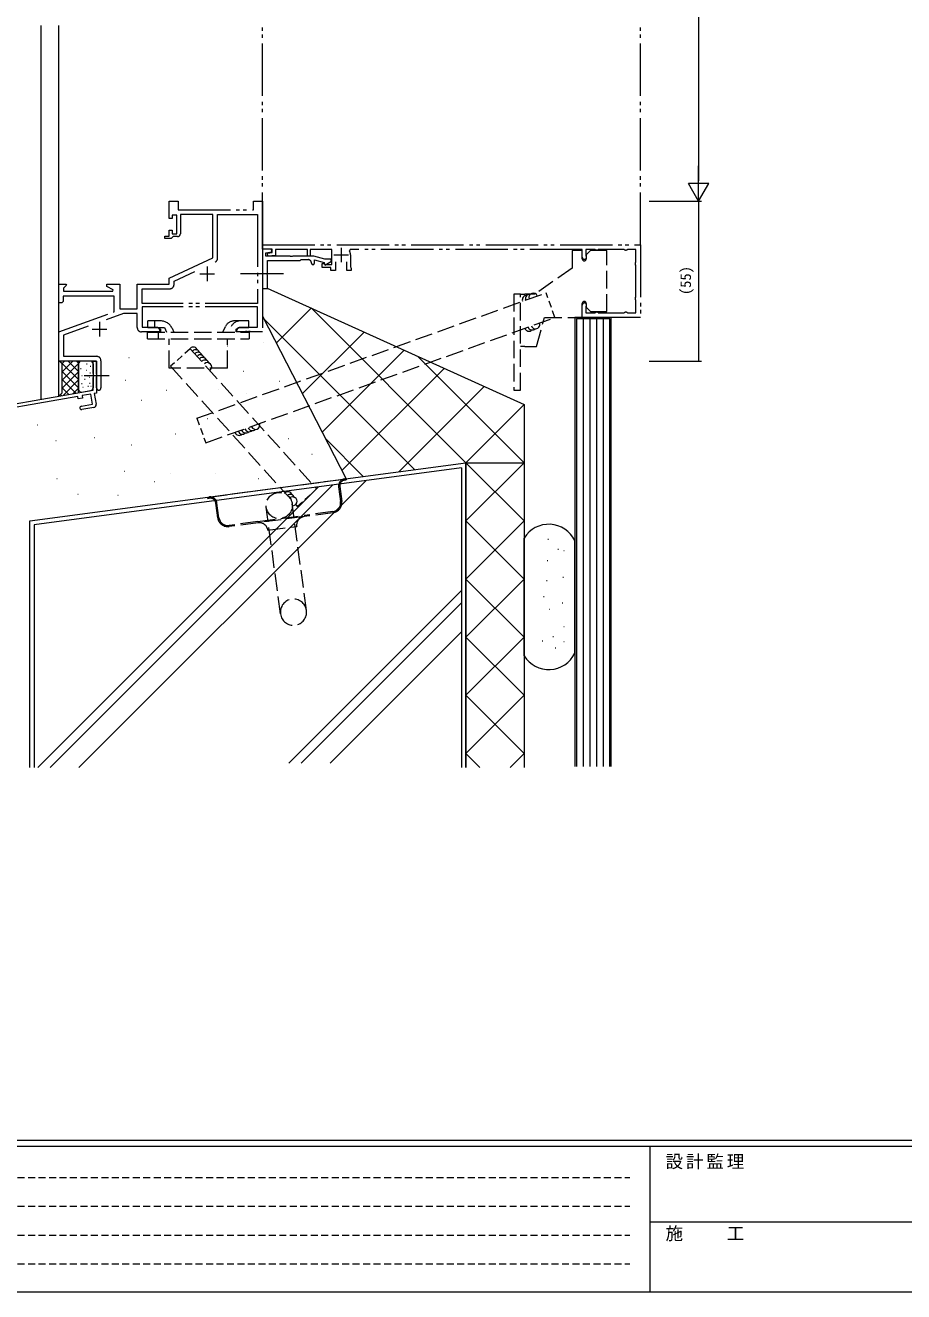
# Model space of a CAD drawing. Units: millimetres, scale not verified. Extents: x -594 to 539, y -420 to 386.
# Drawn here: x -436.8 to -134.7, y -420 to 15.7 of the extents above; entities that cross this region are included whole.
import ezdxf
from ezdxf.enums import TextEntityAlignment as Align

# ---------------------------------------------------------------- set-up
doc = ezdxf.new("R2010")
doc.units = ezdxf.units.MM
doc.header["$LTSCALE"] = 2
for name, pattern in [('CHAIN2', [12, 9, -1, 1, -1]), ('DASHED1', [1.8, 1.2, -0.6]), ('DASHED3', [4, 3, -1]), ('DOUBLE_CHAIN2', [12.8, 9, -1, 0.6, -0.6, 0.6, -1])]:
    doc.linetypes.add(name, pattern=pattern)
for name, color, linetype, lineweight in [('0-1_YKK_ZWAK', 7, 'Continuous', 9), ('0-3_YKK_12', 2, 'Continuous', 9), ('0-4_YSS_K', 3, 'Continuous', 9), ('0-5_YKK_D', 6, 'Continuous', 9), ('0-6_YKK_13', 4, 'DASHED3', 9), ('0-7_YKK_11', 7, 'DOUBLE_CHAIN2', 9)]:
    doc.layers.add(name, color=color, linetype=linetype, lineweight=lineweight)
doc.styles.add('ＭＳ ゴシック', font='')
doc.styles.get('ＭＳ ゴシック').set_extended_font_data('MS Gothic')

msp = doc.modelspace()

# ---------------------------------------------------------------- linework, layer by layer
at = {"layer": '0-1_YKK_ZWAK'}
for p, q in [((510, -368), (-590, -368)), ((456, -370), (-590, -370)), ((-222, -370), (-222, -420)), ((-222, -395.999), (-38, -395.999)), ((-590, -420), (456, -420))]:
    msp.add_line(p, q, dxfattribs=at)
at = {"layer": '0-1_YKK_ZWAK', "linetype": 'DASHED1'}
for p, q in [((-583.43, -380.732), (-228.87, -380.732)), ((-583.43, -390.63), (-228.87, -390.63)), ((-583.43, -400.528), (-228.87, -400.528)), ((-583.43, -410.426), (-228.87, -410.426))]:
    msp.add_line(p, q, dxfattribs=at)
at = {"layer": '0-3_YKK_12'}
for p, q in [((-431.278, -112.982), (-431.278, 15.625)), ((-425.278, -111.924), (-425.278, 15.625))]:
    msp.add_line(p, q, dxfattribs=at)
at = {"layer": '0-3_YKK_12', "linetype": 'DOUBLE_CHAIN2'}
for p, q in [((-425.278, -111.924), (-425.278, 15.625)), ((-355.278, -59.843), (-355.278, 15.625)), ((-225.278, -59.843), (-225.278, 15.625))]:
    msp.add_line(p, q, dxfattribs=at)
at = {"layer": '0-3_YKK_12', "linetype": 'CHAIN2'}
msp.add_line((-347.955, -69.843), (-362.772, -69.843), dxfattribs=at)
at = {"layer": '0-4_YSS_K', "linetype": 'DASHED3'}
for p, q in [((-377.779, -119.514), (-257.716, -76.373)), ((-374.736, -127.984), (-254.672, -84.843)), ((-380.144, -95.594), (-336.599, -143.806)), ((-386.823, -101.627), (-343.278, -149.839))]:
    msp.add_line(p, q, dxfattribs=at)
at = {"layer": '0-4_YSS_K'}
for p, q in [((-353.566, -74.755), (-265.278, -114.843)), ((-338.452, -81.618), (-350.491, -93.656)), ((-338.542, -81.577), (-285.278, -134.842)), ((-355.279, -84.343), (-326.489, -140.34)), ((-354.748, -85.371), (-302.925, -137.196)), ((-244.98, -85.343), (-244.981, -239.355)), ((-242.68, -85.343), (-242.681, -239.355)), ((-240.38, -85.343), (-240.381, -239.355)), ((-238.08, -85.343), (-238.081, -239.355)), ((-320.297, -89.861), (-341.527, -111.091)), ((-367.357, -94.548), (-367.257, -94.548)), ((-354.817, -93.295), (-354.717, -93.295)), ((-425.19, -99.756), (-424.278, -100.668)), ((-424.869, -99.843), (-418.478, -106.234)), ((-424.278, -100.845), (-423.277, -99.843)), ((-424.278, -103.673), (-420.448, -99.843)), ((-422.041, -99.843), (-418.478, -103.406)), ((-419.212, -99.843), (-418.478, -100.577)), ((-418.478, -110.725), (-418.478, -99.843)), ((-414.478, -99.843), (-417.478, -99.843)), ((-401.213, -98.62), (-401.113, -98.62)), ((-306.542, -96.107), (-334.736, -124.299)), ((-301.91, -98.21), (-265.278, -134.843)), ((-424.278, -100.668), (-424.278, -110.924)), ((-424.278, -106.502), (-418.478, -100.702)), ((-424.278, -103.263), (-418.478, -109.063)), ((-424.278, -109.33), (-418.478, -103.53)), ((-418.478, -100.843), (-418.478, -109.549)), ((-417.774, -102.365), (-417.574, -102.365)), ((-415.9, -102.946), (-415.7, -102.946)), ((-415.771, -100.814), (-415.571, -100.814)), ((-414.543, -103.851), (-414.343, -103.851)), ((-414.479, -101.654), (-414.279, -101.654)), ((-413.478, -100.843), (-413.478, -109.005)), ((-361.714, -103.319), (-361.614, -103.319)), ((-292.788, -102.352), (-327.945, -137.508)), ((-424.278, -106.091), (-419.469, -110.9)), ((-423.78, -111.66), (-418.478, -106.358)), ((-417.45, -107.533), (-417.25, -107.533)), ((-417.386, -104.755), (-417.186, -104.755)), ((-417.063, -108.825), (-416.863, -108.825)), ((-416.417, -106.047), (-416.217, -106.047)), ((-415.318, -104.884), (-415.118, -104.884)), ((-415.254, -108.438), (-415.054, -108.438)), ((-414.866, -105.337), (-414.666, -105.337)), ((-414.737, -107.404), (-414.537, -107.404)), ((-414.285, -108.438), (-414.085, -108.438)), ((-402.467, -106.452), (-402.367, -106.452)), ((-349.488, -106.765), (-349.388, -106.765)), ((-279.033, -108.598), (-308.356, -137.92)), ((-424.278, -110.924), (-425.278, -111.924)), ((-424.69, -111.336), (-424.278, -111.748)), ((-424.278, -108.92), (-421.874, -111.324)), ((-420.346, -111.055), (-418.478, -109.187)), ((-417.478, -110.549), (-414.305, -109.99)), ((-388.36, -109.898), (-388.26, -109.898)), ((-370.278, -109.541), (-370.278, -109.541)), ((-360.774, -111.151), (-360.674, -111.151)), ((-396.824, -113.344), (-396.724, -113.344)), ((-265.278, -114.843), (-285.278, -134.843)), ((-265.278, -114.843), (-265.278, -134.843)), ((-432.562, -121.802), (-432.462, -121.802)), ((-374.253, -119.609), (-374.153, -119.609)), ((-413.126, -126.188), (-413.026, -126.188)), ((-385.225, -124.935), (-385.125, -124.935)), ((-426.292, -127.128), (-426.192, -127.128)), ((-400.273, -128.694), (-400.173, -128.694)), ((-346.353, -126.501), (-346.253, -126.501)), ((-333.588, -126.532), (-320.572, -139.548)), ((-435.278, -154.842), (-285.278, -134.843)), ((-338.203, -131.827), (-338.103, -131.827)), ((-285.278, -239.655), (-285.278, -134.843)), ((-285.278, -134.843), (-285.278, -239.655)), ((-285.278, -134.843), (-265.28, -134.843)), ((-285.278, -134.843), (-265.28, -154.841)), ((-265.28, -134.843), (-285.278, -154.841)), ((-265.28, -134.843), (-265.28, -239.655)), ((-286.778, -136.556), (-433.778, -156.156)), ((-402.781, -137.779), (-402.681, -137.779)), ((-386.793, -138.405), (-386.693, -138.405)), ((-371.432, -138.405), (-371.332, -138.405)), ((-286.778, -136.613), (-286.778, -239.655)), ((-335.921, -143.108), (-432.468, -239.655)), ((-331.025, -142.455), (-428.225, -239.655)), ((-425.979, -140.285), (-425.879, -140.285)), ((-319.603, -140.932), (-418.326, -239.655)), ((-392.436, -141.225), (-392.336, -141.225)), ((-356.698, -140.285), (-356.598, -140.285)), ((-418.768, -145.61), (-418.668, -145.61)), ((-404.975, -145.924), (-404.875, -145.924)), ((-404.975, -145.924), (-404.875, -145.924)), ((-435.278, -239.655), (-435.278, -154.842)), ((-433.778, -156.156), (-433.778, -239.655)), ((-265.28, -154.841), (-285.278, -174.839)), ((-285.278, -154.841), (-265.28, -174.839)), ((-265.28, -201.254), (-265.28, -160.718)), ((-257.066, -161.102), (-256.866, -161.102)), ((-253.621, -164.547), (-253.421, -164.547)), ((-251.652, -165.039), (-251.453, -165.039)), ((-247.78, -200.345), (-247.78, -161.627)), ((-257.312, -168.484), (-257.112, -168.484)), ((-251.899, -174.144), (-251.699, -174.144)), ((-265.28, -174.839), (-285.278, -194.837)), ((-285.278, -174.839), (-265.28, -194.837)), ((-257.558, -175.374), (-257.358, -175.374)), ((-286.778, -178.819), (-346.115, -238.156)), ((-258.542, -180.787), (-258.342, -180.787)), ((-286.778, -183.061), (-341.872, -238.156)), ((-256.574, -185.216), (-256.374, -185.216)), ((-252.145, -183.002), (-251.945, -183.002)), ((-251.652, -191.122), (-251.453, -191.122)), ((-286.778, -192.961), (-331.973, -238.156)), ((-265.28, -194.837), (-285.278, -214.835)), ((-285.278, -194.837), (-265.28, -214.835)), ((-259.034, -196.043), (-258.834, -196.043)), ((-255.343, -194.567), (-255.143, -194.567)), ((-254.605, -198.504), (-254.405, -198.504)), ((-251.652, -196.289), (-251.453, -196.289)), ((-265.28, -214.835), (-285.278, -234.833)), ((-285.278, -214.835), (-265.28, -234.833)), ((-285.278, -234.833), (-280.456, -239.655)), ((-265.28, -234.833), (-270.102, -239.655))]:
    msp.add_line(p, q, dxfattribs=at)
at = {"layer": '0-4_YSS_K', "linetype": 'DASHED1'}
for p, q in [((-254.672, -84.843), (-257.715, -76.373)), ((-380.144, -95.594), (-386.823, -101.627)), ((-377.779, -119.514), (-374.736, -127.984)), ((-343.282, -149.843), (-336.603, -143.81))]:
    msp.add_line(p, q, dxfattribs=at)
at = {"layer": '0-4_YSS_K'}
for points in [[(-235.281, -239.355), (-235.28, -84.843), (-247.78, -84.843), (-247.781, -239.355)], [(-235.781, -239.355), (-235.78, -85.343), (-247.28, -85.343), (-247.281, -239.355)]]:
    msp.add_lwpolyline(points, dxfattribs=at)
for centre, radius, start, end in [((-264.389, -78.767), 1.5, 86.15567, 199.73386), ((-263.259, -78.362), 1.5, 86.15567, 199.73386), ((-262.13, -77.957), 1.5, 19.73386, 199.73386), ((-261.343, -87.244), 1.5, 199.79396, 19.79396), ((-263.601, -88.057), 1.5, 199.79396, 313.37213), ((-262.472, -87.651), 1.5, 199.79396, 313.37213), ((-379.02, -96.54), 1.5, 18.51048, 132.08865), ((-417.478, -100.843), 1, 90, 180), ((-414.478, -100.843), 1, 0, 90), ((-378.215, -97.43), 1.5, 18.51048, 132.08865), ((-377.411, -98.321), 1.5, 18.51048, 132.08865), ((-376.607, -99.211), 1.5, 18.51048, 132.08865), ((-375.802, -100.102), 1.5, 18.51048, 132.08865), ((-374.998, -100.992), 1.5, 18.51048, 132.08865), ((-374.194, -101.883), 1.5, 312.08865, 132.08865), ((-417.478, -109.549), 1, 180, 270), ((-414.478, -109.005), 1, 280, 0), ((-357.609, -121.851), 1.5, 200.10876, 20.10876), ((-363.243, -123.914), 1.5, 200.10876, 313.68694), ((-362.116, -123.501), 1.5, 200.10876, 313.68694), ((-360.989, -123.088), 1.5, 200.10876, 313.68694), ((-359.863, -122.676), 1.5, 200.10876, 313.68694), ((-358.736, -122.263), 1.5, 200.10876, 313.68694), ((-346.459, -146.317), 1.5, 18.51048, 143.90198), ((-345.655, -147.207), 1.5, 18.51048, 132.08865), ((-344.85, -148.098), 1.5, 267.05281, 132.08865), ((-256.78, -165.986), 10, 25.84677, 148.21165), ((-256.78, -195.986), 10, 211.78833, 334.15097)]:
    msp.add_arc(centre, radius, start, end, dxfattribs=at)
at = {"layer": '0-5_YKK_D'}
for p, q in [((-205.278, 72.093), (-205.278, -37.843)), ((-205.278, -44.843), (-205.278, -32.719)), ((-205.278, -44.843), (-208.778, -38.781)), ((-201.778, -38.781), (-208.778, -38.781)), ((-205.278, -44.843), (-201.778, -38.781)), ((-222.278, -44.843), (-204.278, -44.843)), ((-222.278, -44.843), (-204.278, -44.843)), ((-205.278, -44.843), (-205.278, -99.843)), ((-222.278, -99.843), (-204.278, -99.843))]:
    msp.add_line(p, q, dxfattribs=at)
for start, end in [(90, 270), (270, 90)]:
    msp.add_arc((-205.278, -99.843), 0.106, start, end, dxfattribs=at)
at = {"layer": '0-6_YKK_13'}
for p, q in [((-248.778, -61.843), (-248.778, -67.843)), ((-248.778, -67.843), (-261.632, -76.843)), ((-266.478, -76.843), (-268.778, -76.843)), ((-268.778, -76.843), (-268.778, -109.843)), ((-266.478, -76.843), (-264.978, -76.843)), ((-261.632, -76.843), (-264.978, -76.843)), ((-390.242, -86.046), (-394.609, -86.046)), ((-394.609, -88.346), (-394.609, -86.046)), ((-392.305, -88.346), (-392.305, -86.046)), ((-359.947, -86.046), (-364.975, -86.046)), ((-359.947, -88.346), (-359.947, -86.046)), ((-242.378, -82.843), (-236.778, -82.843)), ((-394.778, -92.246), (-394.778, -89.946)), ((-394.778, -89.946), (-359.778, -89.946)), ((-394.609, -88.346), (-388.966, -88.346)), ((-391.025, -92.246), (-391.025, -89.946)), ((-390.994, -88.346), (-390.248, -89.946)), ((-388.966, -88.346), (-388.22, -89.946)), ((-386.342, -88.531), (-385.682, -89.946)), ((-368.911, -89.946), (-367.958, -87.934)), ((-363.608, -88.346), (-364.355, -89.946)), ((-363.608, -88.346), (-359.947, -88.346)), ((-359.778, -89.946), (-359.778, -92.246)), ((-394.778, -92.246), (-359.778, -92.246)), ((-367.278, -102.246), (-367.278, -92.246)), ((-264.978, -94.843), (-266.478, -94.843)), ((-264.978, -94.843), (-260.958, -94.843)), ((-329.046, -143.102), (-328.372, -148.157)), ((-328.65, -143.049), (-327.976, -148.104)), ((-326.931, -140.803), (-326.436, -140.736)), ((-374.015, -147.076), (-373.52, -147.01)), ((-370.599, -153.784), (-371.273, -148.729)), ((-370.203, -153.731), (-370.876, -148.676)), ((-349.046, -186.827), (-353.933, -150.151)), ((-340.125, -185.638), (-345.012, -148.962)), ((-331.036, -151.64), (-340.948, -152.96)), ((-330.983, -152.036), (-340.895, -153.357)), ((-356.808, -155.074), (-366.72, -156.395)), ((-356.755, -155.47), (-366.668, -156.791)), ((-356.808, -155.074), (-340.948, -152.96)), ((-340.895, -153.357), (-356.755, -155.47)), ((-353.385, -158.048), (-343.473, -156.727))]:
    msp.add_line(p, q, dxfattribs=at)
at = {"layer": '0-6_YKK_13', "linetype": 'CHAIN2'}
msp.add_line((-416.583, -104.843), (-407.973, -104.843), dxfattribs=at)
at = {"layer": '0-6_YKK_13'}
for points in [[(-245.278, -64.643), (-245.278, -61.843), (-248.778, -61.843)], [(-242.378, -61.843), (-243.878, -63.343), (-243.878, -64.643)], [(-236.778, -82.843), (-236.778, -61.843), (-242.378, -61.843)], [(-268.778, -109.843), (-266.478, -109.843), (-266.478, -76.843)], [(-260.958, -94.843), (-258.278, -84.843), (-245.278, -84.843), (-245.278, -80.043)], [(-243.878, -80.043), (-243.878, -81.343), (-242.378, -82.843)], [(-367.278, -102.246), (-387.278, -102.246), (-387.278, -92.246)], [(-374.015, -147.076), (-374.068, -146.68), (-373.572, -146.614), (-326.984, -140.406)], [(-326.984, -140.406), (-326.489, -140.34), (-326.436, -140.736)]]:
    msp.add_lwpolyline(points, dxfattribs=at)
msp.add_circle((-349.473, -149.557), 4.5, dxfattribs=at)
for centre, radius, start, end in [((-244.578, -64.643), 0.7, 180, 0), ((-244.578, -80.043), 0.7, 0, 180), ((-390.242, -90.349), 4.303, 25, 90), ((-364.975, -89.346), 3.3, 90, 154.66238), ((-362.971, -89.346), 3.3, 90, 155), ((-326.667, -142.785), 2.4, 97.59, 187.59), ((-326.667, -142.785), 2, 97.59, 187.59), ((-373.255, -148.993), 2.4, 7.59, 97.59), ((-373.255, -148.993), 2, 7.59, 97.59), ((-331.445, -148.567), 3.5, 277.59, 7.59), ((-331.445, -148.567), 3.1, 277.59, 7.59), ((-367.13, -153.322), 3.5, 187.59, 277.59), ((-367.13, -153.322), 3.1, 187.59, 277.59), ((-356.359, -158.444), 3, 7.59, 97.59), ((-340.499, -156.331), 3, 97.59, 187.59), ((-344.585, -186.232), 4.5, 7.59, 187.59), ((-344.585, -186.232), 4.5, 187.59, 7.59)]:
    msp.add_arc(centre, radius, start, end, dxfattribs=at)
at = {"layer": '0-7_YKK_11', "linetype": 'Continuous'}
for p, q in [((-328.178, -60.843), (-328.178, -65.843)), ((-330.678, -63.343), (-325.678, -63.343)), ((-374.278, -67.343), (-374.278, -72.343)), ((-376.778, -69.843), (-371.778, -69.843)), ((-411.278, -86.343), (-411.278, -91.343)), ((-413.778, -88.843), (-408.778, -88.843)), ((-413.264, -115.847), (-417.302, -116.559))]:
    msp.add_line(p, q, dxfattribs=at)
at = {"layer": '0-7_YKK_11'}
for p, q in [((-390.278, -89.843), (-396.778, -89.843)), ((-410.778, -99.713), (-410.778, -109.093))]:
    msp.add_line(p, q, dxfattribs=at)
for points in [[(-384.478, -57.043), (-385.978, -57.043), (-386.278, -57.343), (-386.578, -57.643), (-388.778, -57.643), (-388.778, -56.843), (-387.278, -56.843), (-387.278, -54.843), (-386.278, -54.843), (-386.278, -56.043), (-384.678, -56.043), (-384.678, -49.643), (-386.278, -49.643), (-386.278, -50.843), (-387.278, -50.843), (-387.278, -44.843), (-384.278, -44.843), (-384.278, -47.843), (-358.278, -47.843), (-358.278, -44.843), (-355.278, -44.843), (-355.278, -89.843), (-359.32, -89.843), (-359.503, -89.723), (-360.053, -89.723), (-360.237, -89.843), (-360.32, -89.843), (-360.503, -89.723), (-361.053, -89.723), (-361.237, -89.843), (-364.278, -89.843), (-364.278, -88.843), (-363.187, -88.213), (-356.908, -88.213), (-356.908, -81.243), (-396.648, -81.243), (-396.648, -88.213), (-391.369, -88.213), (-390.278, -88.843), (-390.278, -89.843)], [(-412.278, -109.093), (-412.278, -105.302), (-412.158, -105.118), (-412.158, -104.568), (-412.278, -104.385), (-412.278, -99.843), (-425.278, -99.843), (-425.278, -89.843), (-406.278, -82.928), (-406.278, -77.473), (-423.778, -77.473), (-423.778, -79.343), (-424.278, -79.843), (-425.278, -79.843), (-425.278, -73.343), (-422.803, -73.343), (-422.642, -73.731), (-423.648, -74.738), (-423.648, -75.843), (-406.734, -75.843), (-406.613, -75.393), (-408.778, -74.143), (-408.778, -73.343), (-404.278, -73.343), (-404.278, -81.843), (-398.278, -81.843), (-398.278, -73.343), (-387.278, -73.343), (-387.278, -71.343), (-372.278, -64.349), (-372.278, -49.473), (-383.478, -49.473), (-383.478, -56.043)], [(-370.648, -64.431), (-370.648, -49.473), (-356.908, -49.473), (-356.908, -80.043), (-396.648, -80.043), (-396.648, -74.973), (-387.148, -74.973)], [(-330.078, -65.742), (-330.078, -68.643), (-331.678, -68.643), (-331.678, -67.643), (-334.678, -67.643), (-334.678, -66.243), (-334.178, -66.243), (-333.895, -66.443), (-333.613, -66.643), (-331.378, -66.643), (-331.378, -61.443), (-338.778, -61.443), (-338.778, -63.743), (-339.778, -63.743), (-339.778, -61.443), (-350.778, -61.443), (-350.778, -63.518), (-353.356, -63.743), (-353.487, -62.755), (-351.878, -62.471), (-351.878, -61.343), (-355.278, -61.343), (-355.278, -59.843), (-225.278, -59.843), (-225.278, -84.843), (-245.278, -84.843), (-245.278, -80.593)], [(-355.278, -61.343), (-355.278, -74.843), (-353.478, -74.843), (-353.478, -70.301), (-353.598, -70.118), (-353.598, -69.568), (-353.478, -69.385), (-353.478, -65.243), (-342.278, -65.243), (-341.978, -64.943), (-339.578, -64.943)], [(-337.378, -66.143), (-337.378, -65.038), (-334.001, -65.943), (-333.772, -66.799), (-331.511, -65.493), (-331.712, -64.743), (-333.843, -64.743), (-337.575, -63.743), (-344.82, -63.743), (-345.003, -63.863), (-345.553, -63.863), (-345.737, -63.743), (-354.078, -63.743), (-354.078, -62.615), (-352.042, -62.256), (-352.122, -61.343), (-355.278, -61.343)], [(-324.978, -63.343), (-324.978, -67.424), (-324.828, -67.683), (-324.678, -67.943), (-324.678, -68.643), (-326.278, -68.643), (-326.278, -65.742)], [(-245.278, -64.093), (-245.278, -61.443), (-325.065, -61.443), (-325.332, -61.88)], [(-240.811, -61.489), (-240.971, -61.443), (-244.078, -61.443), (-244.078, -63.358), (-243.993, -63.568)], [(-230.811, -61.489), (-230.971, -61.443), (-239.585, -61.443), (-239.745, -61.489)], [(-226.924, -65.81), (-226.878, -65.65), (-226.878, -61.443), (-229.585, -61.443), (-229.745, -61.489)], [(-385.648, -73.473), (-385.648, -72.382), (-378.47, -69.035)], [(-226.924, -77.81), (-226.878, -77.65), (-226.878, -67.036), (-226.924, -66.876)], [(-243.993, -81.118), (-244.078, -81.328), (-244.078, -83.243), (-240.971, -83.243), (-240.811, -83.197)], [(-229.745, -83.197), (-229.585, -83.243), (-226.878, -83.243), (-226.878, -79.036), (-226.924, -78.876)], [(-398.278, -88.343), (-398.278, -83.473), (-403.011, -83.473), (-408.958, -85.638)], [(-239.745, -83.197), (-239.585, -83.243), (-230.971, -83.243), (-230.811, -83.197)], [(-415.116, -87.879), (-423.648, -90.985), (-423.648, -98.213), (-412.278, -98.213)]]:
    msp.add_lwpolyline(points, dxfattribs=at)
at = {"layer": '0-7_YKK_11', "linetype": 'Continuous'}
for points in [[(-460.626, -118.156), (-413.479, -109.844), (-413.48, -105.515), (-413.336, -105.323), (-413.336, -104.364), (-413.479, -104.172), (-413.479, -99.843), (-412.279, -99.843), (-412.279, -110.851), (-413.104, -110.996), (-412.453, -114.689)], [(-417.51, -115.377), (-413.67, -114.7), (-414.286, -111.204), (-417.24, -111.725), (-417.093, -112.562), (-418.57, -112.823), (-418.718, -111.985), (-458.209, -118.948), (-458.061, -119.786), (-459.538, -120.046), (-459.686, -119.209), (-460.375, -119.33)]]:
    msp.add_lwpolyline(points, dxfattribs=at)
at = {"layer": '0-7_YKK_11'}
for centre, radius, start, end in [((-384.478, -56.043), 1, 270, 359.99998), ((-372.148, -64.431), 1.5, 294.99998, 359.99998), ((-372.148, -64.431), 1.5, 294.99998, 359.99998), ((-339.578, -66.143), 1.2, 0, 89.99998), ((-328.178, -63.343), 3.2, 359.99998, 27.20287), ((-244.528, -64.093), 0.75, 180.00002, 44.41531), ((-240.278, -60.643), 1, 237.79576, 302.20422), ((-230.278, -60.643), 1, 237.79576, 302.20422), ((-337.878, -66.143), 0.5, 179.99998, 0), ((-226.078, -66.343), 1, 147.79576, 212.20422), ((-387.148, -73.473), 1.5, 270, 359.99998), ((-226.078, -78.343), 1, 147.79576, 212.20422), ((-244.528, -80.593), 0.75, 315.58467, 179.99997), ((-240.278, -84.043), 1, 57.79576, 122.20422), ((-230.278, -84.043), 1, 57.79576, 122.20422), ((-396.778, -88.343), 1.5, 180, 269.99998), ((-412.278, -99.713), 1.5, 0, 89.99998), ((-411.528, -109.093), 0.75, 179.99998, 0)]:
    msp.add_arc(centre, radius, start, end, dxfattribs=at)
at = {"layer": '0-7_YKK_11', "linetype": 'Continuous'}
for centre, radius, start, end in [((-417.406, -115.968), 0.6, 99.98322, 279.97624), ((-413.438, -114.862), 1, 279.99974, 9.99931)]:
    msp.add_arc(centre, radius, start, end, dxfattribs=at)

# ---------------------------------------------------------------- texts
at = {"layer": '0-1_YKK_ZWAK', "char_height": 4.399, "attachment_point": 7, "style": 'ＭＳ ゴシック'}
for s, insert in [('\\T1.17;設計監理', (-216.615, -377.904)), ('\\T1.17;施\u3000\u3000工', (-216.615, -402.649))]:
    msp.add_mtext(s, dxfattribs=dict(at, insert=insert))
at = {"layer": '0-5_YKK_D', "color": 4, "style": 'ＭＳ ゴシック'}
msp.add_text('(55)', height=3.666, rotation=90, dxfattribs=at).set_placement((-206.781, -77.143), align=Align.BOTTOM_LEFT)

doc.saveas('drawing.dxf')
